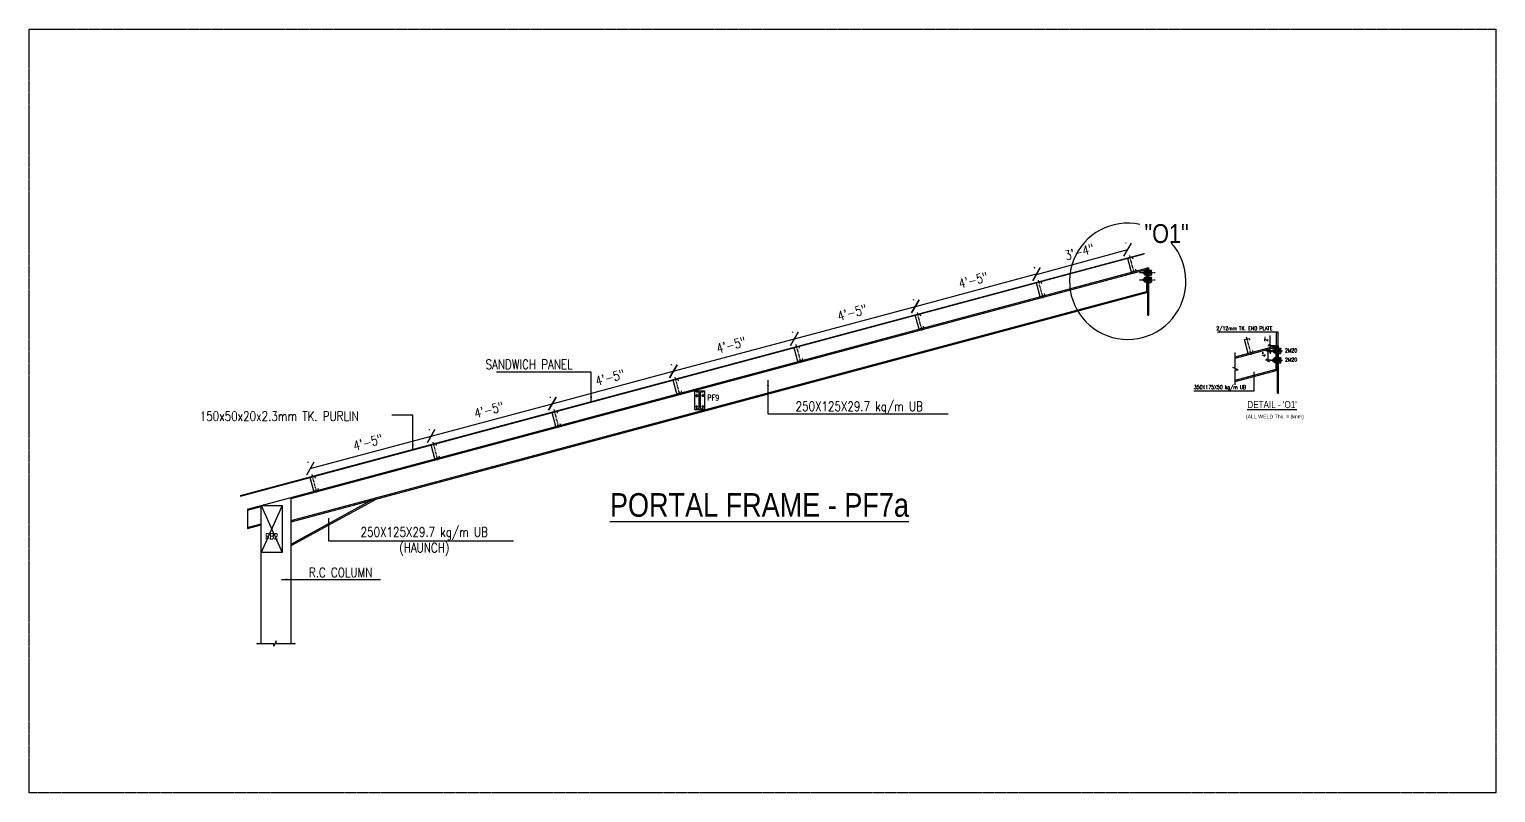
# Model space of a CAD drawing. Extents: x -95606 to 113309, y -42160 to -940.
# Drawn here: x 101499 to 102120, y -24447 to -24123 of the extents above; entities that cross this region are included whole.
import ezdxf

# ---------------------------------------------------------------- set-up
doc = ezdxf.new("R2010")
doc.units = 0
doc.header["$LTSCALE"] = 0.02
doc.header["$MEASUREMENT"] = 0
doc.header["$PDMODE"] = 3
doc.header["$PDSIZE"] = -2
for name, pattern in [('CENTER', [50.8, 31.75, -6.35, 6.35, -6.35]), ('CENTERX2', [101.6, 63.5, -12.7, 12.7, -12.7]), ('DASHEDX2', [1.5, 1, -0.5])]:
    doc.linetypes.add(name, pattern=pattern)
doc.layers.get('0').update_dxf_attribs({"linetype": 'CONTINUOUS'})
doc.layers.get('DEFPOINTS').update_dxf_attribs({"linetype": 'CONTINUOUS'})
for name, color, linetype in [('A-5T', 4, 'CONTINUOUS'), ('A-DIM', 1, 'CONTINUOUS'), ('A-GRID', 7, 'CENTERX2'), ('A-OL', 2, 'CONTINUOUS'), ('A-P FRAME', 4, 'CONTINUOUS'), ('dimentions', 8, 'CONTINUOUS'), ('EXLINE', 33, 'CONTINUOUS'), ('GUSSET', 1, 'CONTINUOUS'), ('OL', 2, 'CONTINUOUS'), ('S-DIM', 7, 'CONTINUOUS'), ('S-TXT', 2, 'CONTINUOUS'), ('ST', 131, 'CONTINUOUS')]:
    doc.layers.add(name, color=color, linetype=linetype)
doc.styles.add('ROMANS', font='romans.shx', dxfattribs={"width": 0.8})
doc.styles.get("Standard").update_dxf_attribs({"font": 'ISOCP'})
doc.styles.add('style9', font='romans.shx', dxfattribs={"width": 0.8, "height": 4})
doc.styles.add('T25-500', font='romans.shx', dxfattribs={"height": 125})
doc.dimstyles.new('DA16', dxfattribs={"dimscale": 16, "dimtxt": 0.1, "dimasz": 0.09375, "dimexe": 0, "dimexo": 0, "dimgap": 0.03125, "dimtad": 1, "dimdec": 0, "dimzin": 7, "dimdsep": 46, "dimlunit": 4, "dimtxsty": 'ROMANS', "dimcen": 0.09375, "dimclrd": 1, "dimclre": 1, "dimclrt": 2, "dimadec": 0, "dimazin": 0, "dimtfac": 0.03125, "dimtdec": 4, "dimtofl": 0, "dimtmove": 0, "dimatfit": 3, "dimfxl": 1, "dimfrac": 2, "dimtolj": 1, "dimtzin": 0, "dimarcsym": 0})
doc.dimstyles.new('TEXT-14', dxfattribs={"dimtxt": 4, "dimasz": 4.5, "dimexe": 3, "dimexo": 6, "dimgap": 2, "dimtad": 1, "dimdec": 0, "dimrnd": 0.5, "dimzin": 1, "dimdsep": 46, "dimlunit": 4, "dimtxsty": 'style9', "dimblk": 'OBLIQUE', "dimcen": 72.09, "dimclrd": 1, "dimclre": 1, "dimclrt": 2, "dimadec": 0, "dimazin": 0, "dimtfac": 1, "dimtdec": 0, "dimtofl": 0, "dimtmove": 0, "dimatfit": 3, "dimfxl": 1, "dimfrac": 2, "dimtolj": 1, "dimtzin": 0, "dimlwd": -1, "dimarcsym": 0})
doc.dimstyles.new('TK16', dxfattribs={"dimscale": 16, "dimtxt": 0.09375, "dimasz": 0.04, "dimexe": 0.0625, "dimexo": 0.015625, "dimgap": 0.046875, "dimtad": 1, "dimdec": 1, "dimzin": 11, "dimdsep": 46, "dimlunit": 4, "dimtxsty": 'ROMANS', "dimblk1": 'TK1', "dimblk2": 'TK1', "dimsah": 1, "dimcen": 0.09375, "dimclrd": 1, "dimclre": 1, "dimclrt": 2, "dimadec": 0, "dimazin": 0, "dimtfac": 1, "dimtofl": 0, "dimtmove": 0, "dimatfit": 3, "dimldrblk": 'TK1', "dimfxl": 1, "dimfrac": 2, "dimtolj": 1, "dimtzin": 9, "dimarcsym": 0})

# ---------------------------------------------------------------- blocks, each defined once
blk = doc.blocks.new('A$C6334769A')
at = {"layer": 'GUSSET'}
h = blk.add_hatch(dxfattribs=at)
h.set_pattern_fill('LINE', color=8, scale=33, angle=-90, style=0)
h.set_pattern_definition([(90, (48431.668, -199664.318), (4.125, 2e-16), [])])
edge = h.paths.add_edge_path()
edge.add_line((13, 8), (26, 8))
edge.add_ellipse((26, 2), major_axis=(4.24, -4.24), ratio=1, start_angle=45, end_angle=135, ccw=False)
edge.add_line((32, 2), (32, 0))
edge.add_line((32, 0), (32, -2))
edge.add_ellipse((26, -2), major_axis=(4.24, 4.24), ratio=1, start_angle=225, end_angle=315, ccw=False)
edge.add_line((26, -8), (19, -8))
edge.add_line((19, -8), (13, -8))
edge.add_ellipse((13, -2), major_axis=(4.24, -4.24), ratio=1, start_angle=315, end_angle=405)
edge.add_line((19, -2), (19, 0))
edge.add_line((19, 0), (19, 2))
edge.add_ellipse((13, 2), major_axis=(4.24, -4.24), ratio=1, start_angle=45, end_angle=135)
at = {"layer": 'A-OL', "color": 1}
for p, q in [((2, 23), (0, 23)), ((0, 23), (0, -24)), ((2, -24), (2, 23)), ((2, -24), (0, -24))]:
    blk.add_line(p, q, dxfattribs=at)
at = {"layer": 'OL', "linetype": 'DASHEDX2'}
for p, q in [((0, 8), (-16, 8)), ((0, -8), (-16, -8))]:
    blk.add_line(p, q, dxfattribs=at)
at = {"layer": 'OL'}
blk.add_line((24, -8), (2, -8), dxfattribs=at)
for points in [[(2, 22), (11, 22, -0.414214), (17, 16), (17, 18)], [(2, 8), (11, 8, 0.414214), (17, 14), (17, 18)], [(19, 0), (19, 2, 0.414214), (13, 8), (6, 8)], [(32, 0), (32, 2, 0.414214), (26, 8), (11, 8)], [(19, 0), (19, -2, -0.414214), (13, -8), (11, -8)], [(32, 0), (32, -2, -0.414214), (26, -8), (11, -8)], [(2, -8), (11, -8, -0.414214), (17, -14), (17, -13)], [(2, -22), (11, -22, 0.414214), (17, -16), (17, -13)]]:
    blk.add_lwpolyline(points, format="xyb", dxfattribs=at)
blk.add_lwpolyline([(21, -8), (20, -8), (2, -8)], dxfattribs=at)
blk = doc.blocks.new('A$C439C4E2A')
at = {"layer": 'A-OL', "color": 1}
for p, q in [((-2, 26), (0, 26)), ((-2, -27), (-2, 26)), ((0, 26), (0, -27)), ((-2, -27), (0, -27))]:
    blk.add_line(p, q, dxfattribs=at)
at = {"layer": 'OL', "linetype": 'DASHEDX2'}
for p, q in [((0, 8), (16, 8)), ((0, -8), (16, -8))]:
    blk.add_line(p, q, dxfattribs=at)
at = {"layer": 'OL'}
for points in [[(-23, 0), (-23, 2, -0.414214), (-17, 8), (-6, 8)], [(-23, 0), (-23, -2, 0.414214), (-17, -8), (-10, -8)], [(-2, 23), (-15, 23, 0.414214), (-21, 17), (-21, 16)], [(-2, 8), (-15, 8, -0.414214), (-21, 14), (-21, 16)], [(-2, -8), (-15, -8, 0.414214), (-21, -14), (-21, -16)], [(-2, -23), (-15, -23, -0.414214), (-21, -17), (-21, -16)]]:
    blk.add_lwpolyline(points, format="xyb", dxfattribs=at)
blk = doc.blocks.new('_Oblique')
at = {"color": 0, "linetype": 'ByBlock', "lineweight": -2}
blk.add_line((-0.5, -0.5), (0.5, 0.5), dxfattribs=at)
blk = doc.blocks.new('*D316')
at = {"layer": 'DEFPOINTS', "color": 0, "lineweight": -2, "transparency": 16777216}
for p in [(101964.4, -24216.45), (101965.3, -24219.74), (101926.67, -24230.28)]:
    blk.add_point(p, dxfattribs=at)
at = {"layer": 'dimentions', "color": 1, "transparency": 16777216}
blk.add_line((101925.77, -24226.99), (101964.4, -24216.45), dxfattribs=at)
at = {"layer": 'dimentions', "color": 1, "lineweight": -2, "transparency": 16777216}
for p, q in [((101963.72, -24213.95), (101963.61, -24213.55)), ((101925.09, -24224.5), (101924.98, -24224.1))]:
    blk.add_line(p, q, dxfattribs=at)
at = {"layer": 'dimentions', "color": 1, "transparency": 16777216, "xscale": 4.5, "yscale": 4.5, "zscale": 4.5}
for p, rotation in [((101964.4, -24216.45), 15.27038044098945), ((101925.77, -24226.99), 195.2703804409894)]:
    blk.add_blockref('_Oblique', p, dxfattribs=dict(at, rotation=rotation))
at = {"layer": 'dimentions', "color": 2, "transparency": 16777216, "insert": (101943.93, -24217.49), "char_height": 4, "attachment_point": 5, "rotation": 15.27038, "style": 'style9'}
blk.add_mtext('\\A1;3\'-4"', dxfattribs=at)
blk = doc.blocks.new('*D317')
at = {"layer": 'DEFPOINTS', "color": 0, "lineweight": -2, "transparency": 16777216}
for p in [(101669.35, -24295.49), (101670.24, -24298.8), (101618.96, -24312.54)]:
    blk.add_point(p, dxfattribs=at)
at = {"layer": 'dimentions', "color": 1, "lineweight": -2, "transparency": 16777216}
for p, q in [((101668.68, -24293), (101668.57, -24292.59)), ((101617.41, -24306.74), (101617.3, -24306.33))]:
    blk.add_line(p, q, dxfattribs=at)
at = {"layer": 'dimentions', "color": 1, "transparency": 16777216}
blk.add_line((101618.07, -24309.23), (101669.35, -24295.49), dxfattribs=at)
at = {"layer": 'dimentions', "color": 1, "transparency": 16777216, "xscale": 4.5, "yscale": 4.5, "zscale": 4.5}
for p, rotation in [((101669.35, -24295.49), 15.00000000018121), ((101618.07, -24309.23), 195.0000000001812)]:
    blk.add_blockref('_Oblique', p, dxfattribs=dict(at, rotation=rotation))
at = {"layer": 'dimentions', "color": 2, "transparency": 16777216, "insert": (101642.58, -24298.13), "char_height": 4, "attachment_point": 5, "rotation": 15, "style": 'style9'}
blk.add_mtext('\\A1;4\'-5"', dxfattribs=at)
blk = doc.blocks.new('*D318')
at = {"layer": 'DEFPOINTS', "color": 0, "lineweight": -2, "transparency": 16777216}
for p in [(101720.63, -24281.75), (101721.51, -24285.06), (101670.24, -24298.8)]:
    blk.add_point(p, dxfattribs=at)
at = {"layer": 'dimentions', "color": 1, "lineweight": -2, "transparency": 16777216}
for p, q in [((101719.96, -24279.26), (101719.85, -24278.85)), ((101668.68, -24293), (101668.57, -24292.59))]:
    blk.add_line(p, q, dxfattribs=at)
at = {"layer": 'dimentions', "color": 1, "transparency": 16777216}
blk.add_line((101669.35, -24295.49), (101720.63, -24281.75), dxfattribs=at)
at = {"layer": 'dimentions', "color": 1, "transparency": 16777216, "xscale": 4.5, "yscale": 4.5, "zscale": 4.5}
for p, rotation in [((101720.63, -24281.75), 15.00000000018121), ((101669.35, -24295.49), 195.0000000001812)]:
    blk.add_blockref('_Oblique', p, dxfattribs=dict(at, rotation=rotation))
at = {"layer": 'dimentions', "color": 2, "transparency": 16777216, "insert": (101693.85, -24284.39), "char_height": 4, "attachment_point": 5, "rotation": 15, "style": 'style9'}
blk.add_mtext('\\A1;4\'-5"', dxfattribs=at)
blk = doc.blocks.new('*D319')
at = {"layer": 'DEFPOINTS', "color": 0, "lineweight": -2, "transparency": 16777216}
for p in [(101771.9, -24268.01), (101772.79, -24271.32), (101721.51, -24285.06)]:
    blk.add_point(p, dxfattribs=at)
at = {"layer": 'dimentions', "color": 1, "transparency": 16777216}
blk.add_line((101720.63, -24281.75), (101771.9, -24268.01), dxfattribs=at)
at = {"layer": 'dimentions', "color": 1, "lineweight": -2, "transparency": 16777216}
for p, q in [((101771.24, -24265.52), (101771.13, -24265.11)), ((101719.96, -24279.26), (101719.85, -24278.85))]:
    blk.add_line(p, q, dxfattribs=at)
at = {"layer": 'dimentions', "color": 1, "transparency": 16777216, "xscale": 4.5, "yscale": 4.5, "zscale": 4.5}
for p, rotation in [((101771.9, -24268.01), 15.00000000018121), ((101720.63, -24281.75), 195.0000000001812)]:
    blk.add_blockref('_Oblique', p, dxfattribs=dict(at, rotation=rotation))
at = {"layer": 'dimentions', "color": 2, "transparency": 16777216, "insert": (101745.13, -24270.65), "char_height": 4, "attachment_point": 5, "rotation": 15, "style": 'style9'}
blk.add_mtext('\\A1;4\'-5"', dxfattribs=at)
blk = doc.blocks.new('*D320')
at = {"layer": 'DEFPOINTS', "color": 0, "lineweight": -2, "transparency": 16777216}
for p in [(101823.18, -24254.27), (101824.06, -24257.58), (101772.79, -24271.32)]:
    blk.add_point(p, dxfattribs=at)
at = {"layer": 'dimentions', "color": 1, "transparency": 16777216}
blk.add_line((101771.9, -24268.01), (101823.18, -24254.27), dxfattribs=at)
at = {"layer": 'dimentions', "color": 1, "lineweight": -2, "transparency": 16777216}
for p, q in [((101822.51, -24251.79), (101822.4, -24251.37)), ((101771.24, -24265.52), (101771.13, -24265.11))]:
    blk.add_line(p, q, dxfattribs=at)
at = {"layer": 'dimentions', "color": 1, "transparency": 16777216, "xscale": 4.5, "yscale": 4.5, "zscale": 4.5}
for p, rotation in [((101823.18, -24254.27), 15.00000000017714), ((101771.9, -24268.01), 195.0000000001771)]:
    blk.add_blockref('_Oblique', p, dxfattribs=dict(at, rotation=rotation))
at = {"layer": 'dimentions', "color": 2, "transparency": 16777216, "insert": (101796.41, -24256.91), "char_height": 4, "attachment_point": 5, "rotation": 15, "style": 'style9'}
blk.add_mtext('\\A1;4\'-5"', dxfattribs=at)
blk = doc.blocks.new('*D321')
at = {"layer": 'DEFPOINTS', "color": 0, "lineweight": -2, "transparency": 16777216}
for p in [(101874.45, -24240.53), (101875.34, -24243.84), (101824.06, -24257.58)]:
    blk.add_point(p, dxfattribs=at)
at = {"layer": 'dimentions', "color": 1, "transparency": 16777216}
blk.add_line((101823.18, -24254.27), (101874.45, -24240.53), dxfattribs=at)
at = {"layer": 'dimentions', "color": 1, "lineweight": -2, "transparency": 16777216}
for p, q in [((101873.79, -24238.05), (101873.68, -24237.63)), ((101822.51, -24251.79), (101822.4, -24251.37))]:
    blk.add_line(p, q, dxfattribs=at)
at = {"layer": 'dimentions', "color": 1, "transparency": 16777216, "xscale": 4.5, "yscale": 4.5, "zscale": 4.5}
for p, rotation in [((101874.45, -24240.53), 15.00000000017714), ((101823.18, -24254.27), 195.0000000001771)]:
    blk.add_blockref('_Oblique', p, dxfattribs=dict(at, rotation=rotation))
at = {"layer": 'dimentions', "color": 2, "transparency": 16777216, "insert": (101847.68, -24243.17), "char_height": 4, "attachment_point": 5, "rotation": 15, "style": 'style9'}
blk.add_mtext('\\A1;4\'-5"', dxfattribs=at)
blk = doc.blocks.new('*D322')
at = {"layer": 'DEFPOINTS', "color": 0, "lineweight": -2, "transparency": 16777216}
for p in [(101925.73, -24226.79), (101926.62, -24230.1), (101875.34, -24243.84)]:
    blk.add_point(p, dxfattribs=at)
at = {"layer": 'dimentions', "color": 1, "lineweight": -2, "transparency": 16777216}
for p, q in [((101925.06, -24224.31), (101924.95, -24223.89)), ((101873.79, -24238.05), (101873.68, -24237.63))]:
    blk.add_line(p, q, dxfattribs=at)
at = {"layer": 'dimentions', "color": 1, "transparency": 16777216}
blk.add_line((101874.45, -24240.53), (101925.73, -24226.79), dxfattribs=at)
at = {"layer": 'dimentions', "color": 1, "transparency": 16777216, "xscale": 4.5, "yscale": 4.5, "zscale": 4.5}
for p, rotation in [((101925.73, -24226.79), 15.00000000018121), ((101874.45, -24240.53), 195.0000000001812)]:
    blk.add_blockref('_Oblique', p, dxfattribs=dict(at, rotation=rotation))
at = {"layer": 'dimentions', "color": 2, "transparency": 16777216, "insert": (101898.96, -24229.43), "char_height": 4, "attachment_point": 5, "rotation": 15, "style": 'style9'}
blk.add_mtext('\\A1;4\'-5"', dxfattribs=at)
blk = doc.blocks.new('TK1')
at = {"color": 4, "linetype": 'Continuous'}
blk.add_line((-1, -1), (1, 1), dxfattribs=at)
at = {"color": 1, "linetype": 'ByBlock'}
blk.add_line((-1, 0), (1, 0), dxfattribs=at)
blk = doc.blocks.new('*D466')
at = {"layer": 'DEFPOINTS', "color": 0, "lineweight": -2, "transparency": 16777216}
for p in [(102024.71, -24259.34), (102027.31, -24257.28), (102027.31, -24259.34)]:
    blk.add_point(p, dxfattribs=at)
at = {"layer": 'ST', "color": 1, "lineweight": -2, "transparency": 16777216}
for p, q in [((102024.71, -24256.64), (102024.71, -24252.84)), ((102027.06, -24257.28), (102023.71, -24257.28)), ((102027.06, -24259.34), (102023.71, -24259.34)), ((102024.71, -24259.98), (102024.71, -24260.62))]:
    blk.add_line(p, q, dxfattribs=at)
at = {"layer": 'ST', "color": 1, "lineweight": -2, "transparency": 16777216, "xscale": 0.64, "yscale": 0.64, "zscale": 0.64}
for p, rotation in [((102024.71, -24257.28), 270), ((102024.71, -24259.34), 90)]:
    blk.add_blockref('TK1', p, dxfattribs=dict(at, rotation=rotation))
at = {"layer": 'ST', "color": 2, "transparency": 16777216, "insert": (102023.07, -24254.42), "char_height": 1.5, "attachment_point": 5, "rotation": 90, "style": 'ROMANS'}
blk.add_mtext('\\A1;2"', dxfattribs=at)
blk = doc.blocks.new('*D467')
at = {"layer": 'DEFPOINTS', "color": 0, "lineweight": -2, "transparency": 16777216}
for p in [(102025.39, -24259.34), (102023.78, -24263.33), (102025.39, -24263.33)]:
    blk.add_point(p, dxfattribs=at)
at = {"layer": 'ST', "color": 1, "lineweight": -2, "transparency": 16777216}
for p, q in [((102025.14, -24259.34), (102022.78, -24259.34)), ((102023.78, -24259.98), (102023.78, -24262.69)), ((102025.14, -24263.33), (102022.78, -24263.33))]:
    blk.add_line(p, q, dxfattribs=at)
at = {"layer": 'ST', "color": 1, "lineweight": -2, "transparency": 16777216, "xscale": 0.64, "yscale": 0.64, "zscale": 0.64}
for p, rotation in [((102023.78, -24259.34), 90), ((102023.78, -24263.33), 270)]:
    blk.add_blockref('TK1', p, dxfattribs=dict(at, rotation=rotation))
at = {"layer": 'ST', "color": 2, "transparency": 16777216, "insert": (102022.14, -24260.84), "char_height": 1.5, "attachment_point": 5, "rotation": 90, "style": 'ROMANS'}
blk.add_mtext('\\A1;4"', dxfattribs=at)

msp = doc.modelspace()

# ---------------------------------------------------------------- hatches: boundary and pattern name
at = {"layer": 'A-DIM', "ltscale": 2}
h = msp.add_hatch(dxfattribs=at)
h.set_pattern_fill('ANSI31', color=256, scale=2, angle=90, style=0)
h.set_pattern_definition([(135, (121712.45729, -29347.70685), (-0.1767766953, -0.1767766953), [])])
h.paths.add_polyline_path([(101972.925, -24224.184), (101972.445, -24224.184), (101972.445, -24226.352), (101972.925, -24226.352)])
h.paths.add_polyline_path([(101972.925, -24226.352), (101972.445, -24226.352), (101972.445, -24226.739), (101972.925, -24226.739)])
h.paths.add_polyline_path([(101972.925, -24226.739), (101972.445, -24226.739), (101972.445, -24227.136), (101972.925, -24227.136)])
h.paths.add_polyline_path([(101972.445, -24234.537), (101972.925, -24234.537), (101972.925, -24227.136), (101972.445, -24227.136)])
h = msp.add_hatch(dxfattribs=at)
h.set_pattern_fill('ANSI31', color=256, scale=2, style=0)
h.set_pattern_definition([(45, (121712.45729, -29347.70685), (-0.1767766953, 0.1767766953), [])])
h.paths.add_polyline_path([(101973.405, -24237.076), (101972.925, -24237.076), (101972.925, -24238.678), (101973.405, -24238.678)])
h.paths.add_polyline_path([(101973.405, -24236.678), (101972.925, -24236.678), (101972.925, -24237.076), (101973.405, -24237.076)])
h.paths.add_polyline_path([(101973.405, -24236.291), (101972.925, -24236.291), (101972.925, -24236.678), (101973.405, -24236.678)])
h.paths.add_polyline_path([(101973.405, -24235.381), (101973.405, -24227.136), (101972.925, -24227.136), (101972.925, -24236.291), (101973.405, -24236.291)])
h.paths.add_polyline_path([(101973.405, -24226.739), (101972.925, -24226.739), (101972.925, -24227.136), (101973.405, -24227.136)])
h.paths.add_polyline_path([(101973.405, -24226.352), (101972.925, -24226.352), (101972.925, -24226.739), (101973.405, -24226.739)])
h.paths.add_polyline_path([(101973.405, -24224.184), (101972.925, -24224.184), (101972.925, -24226.352), (101973.405, -24226.352)])
h.paths.add_polyline_path([(101972.925, -24244.184), (101973.405, -24244.184), (101973.405, -24238.678), (101972.925, -24238.678)])
h = msp.add_hatch(dxfattribs=at)
h.set_pattern_fill('ANSI31', color=256, scale=2, angle=90, style=0)
h.set_pattern_definition([(135, (121767.31895, -29380.8011), (-0.1767766953, -0.1767766953), [])])
h.paths.add_polyline_path([(102027.787, -24257.279), (102027.307, -24257.279), (102027.307, -24259.446), (102027.787, -24259.446)])
h.paths.add_polyline_path([(102027.787, -24259.446), (102027.307, -24259.446), (102027.307, -24259.833), (102027.787, -24259.833)])
h.paths.add_polyline_path([(102027.787, -24259.833), (102027.307, -24259.833), (102027.307, -24260.231), (102027.787, -24260.231)])
h.paths.add_polyline_path([(102027.307, -24267.631), (102027.787, -24267.631), (102027.787, -24260.231), (102027.307, -24260.231)])
h = msp.add_hatch(dxfattribs=at)
h.set_pattern_fill('ANSI31', color=256, scale=2, style=0)
h.set_pattern_definition([(45, (121767.31895, -29380.8011), (-0.1767766953, 0.1767766953), [])])
h.paths.add_polyline_path([(102028.267, -24270.17), (102027.787, -24270.17), (102027.787, -24271.772), (102028.267, -24271.772)])
h.paths.add_polyline_path([(102028.267, -24269.772), (102027.787, -24269.772), (102027.787, -24270.17), (102028.267, -24270.17)])
h.paths.add_polyline_path([(102028.267, -24269.385), (102027.787, -24269.385), (102027.787, -24269.772), (102028.267, -24269.772)])
h.paths.add_polyline_path([(102028.267, -24268.475), (102028.267, -24260.231), (102027.787, -24260.231), (102027.787, -24269.385), (102028.267, -24269.385)])
h.paths.add_polyline_path([(102028.267, -24259.833), (102027.787, -24259.833), (102027.787, -24260.231), (102028.267, -24260.231)])
h.paths.add_polyline_path([(102028.267, -24259.446), (102027.787, -24259.446), (102027.787, -24259.833), (102028.267, -24259.833)])
h.paths.add_polyline_path([(102028.267, -24257.279), (102027.787, -24257.279), (102027.787, -24259.446), (102028.267, -24259.446)])
h.paths.add_polyline_path([(102027.787, -24277.279), (102028.267, -24277.279), (102028.267, -24271.772), (102027.787, -24271.772)])

# ---------------------------------------------------------------- linework, layer by layer
for p, q in [((101972.445, -24234.537), (101972.445, -24224.184)), ((101972.445, -24224.184), (101973.405, -24224.184)), ((101972.925, -24244.184), (101972.925, -24224.184)), ((101973.405, -24244.184), (101973.405, -24224.184)), ((101609.996, -24321.949), (101972.925, -24224.702)), ((101610.01, -24331.262), (101972.925, -24234.019)), ((101972.445, -24234.537), (101972.925, -24234.537)), ((101972.925, -24244.184), (101973.405, -24244.184)), ((102009.925, -24262.454), (102027.307, -24257.796)), ((102027.307, -24267.631), (102027.307, -24257.279)), ((102027.307, -24257.279), (102028.267, -24257.279)), ((102027.787, -24277.279), (102027.787, -24257.279)), ((102028.267, -24277.279), (102028.267, -24257.279)), ((102009.925, -24271.771), (102027.307, -24267.114)), ((102027.307, -24267.631), (102027.787, -24267.631)), ((102027.787, -24277.279), (102028.267, -24277.279)), ((101610.01, -24341.305), (101643.977, -24322.673)), ((101591.596, -24326.879), (101597.268, -24325.359)), ((101591.596, -24334.126), (101597.268, -24332.606))]:
    msp.add_line(p, q, dxfattribs=at)
at = {"layer": 'A-DIM', "color": 4, "ltscale": 2}
msp.add_arc((101964.397, -24229.892), 24.629, 77.887283, 41.08143, dxfattribs=at)
at = {"layer": 'A-GRID'}
for p, q in [((101965.11, -24219.017), (101967.155, -24226.651)), ((101926.425, -24229.382), (101928.47, -24237.016)), ((101969.327, -24226.239), (101976.025, -24226.239)), ((101969.327, -24229.239), (101976.025, -24229.239)), ((101875.148, -24243.122), (101877.194, -24250.756)), ((102014.611, -24253.419), (102016.657, -24261.052)), ((101823.834, -24256.717), (101825.879, -24264.351)), ((102024.667, -24259.333), (102030.133, -24259.333)), ((102024.667, -24263.333), (102030.133, -24263.333)), ((101772.557, -24270.457), (101774.603, -24278.091)), ((101781.2, -24278.35), (101782.422, -24278.35)), ((101781.811, -24277.558), (101781.811, -24279.142)), ((101781.811, -24277.706), (101781.811, -24278.993)), ((101785.161, -24278.35), (101783.657, -24278.35)), ((101784.409, -24277.558), (101784.409, -24279.142)), ((101721.281, -24284.196), (101723.326, -24291.83)), ((101781.059, -24282.95), (101782.563, -24282.95)), ((101781.811, -24283.742), (101781.811, -24282.178)), ((101785.161, -24282.95), (101783.657, -24282.95)), ((101784.409, -24283.742), (101784.409, -24282.162)), ((101670.028, -24298.022), (101672.073, -24305.656)), ((101618.743, -24311.731), (101620.788, -24319.364))]:
    msp.add_line(p, q, dxfattribs=at)
at = {"layer": 'A-OL', "color": 1}
for points in [[(102009.925, -24273.812), (102009.925, -24267.4), (102011.194, -24267.4), (102008.97, -24266.437), (102009.925, -24266.437), (102009.925, -24260.082)], [(101611.832, -24383.545), (101603.706, -24383.545), (101603.706, -24382.238), (101602.743, -24384.452), (101602.743, -24383.497), (101595.373, -24383.497)]]:
    msp.add_lwpolyline(points, dxfattribs=at)
at = {"layer": 'A-P FRAME', "color": 2, "ltscale": 7}
for p, q in [((101972.042, -24225.852), (101973.808, -24225.852)), ((101972.042, -24226.636), (101973.808, -24226.636)), ((101972.042, -24228.852), (101973.808, -24228.852)), ((101972.042, -24229.636), (101973.808, -24229.636)), ((102026.904, -24258.946), (102028.669, -24258.946)), ((102026.904, -24259.731), (102028.669, -24259.731)), ((102026.926, -24262.936), (102028.691, -24262.936)), ((102026.926, -24263.731), (102028.691, -24263.731))]:
    msp.add_line(p, q, dxfattribs=at)
at = {"layer": 'A-P FRAME', "color": 3}
for points in [[(101967.684, -24224.76), (101967.891, -24225.533), (101965.959, -24226.051), (101964.385, -24220.178), (101966.317, -24219.66), (101966.524, -24220.433)], [(101928.999, -24235.126), (101929.206, -24235.899), (101927.274, -24236.416), (101925.701, -24230.543), (101927.633, -24230.026), (101927.84, -24230.799)], [(101877.723, -24248.865), (101877.93, -24249.638), (101875.998, -24250.156), (101874.424, -24244.283), (101876.356, -24243.765), (101876.563, -24244.538)], [(102017.186, -24259.162), (102017.393, -24259.935), (102015.461, -24260.453), (102013.887, -24254.58), (102015.819, -24254.062), (102016.026, -24254.835)], [(101826.446, -24262.605), (101826.653, -24263.378), (101824.722, -24263.895), (101823.148, -24258.022), (101825.08, -24257.505), (101825.287, -24258.278)], [(101775.17, -24276.344), (101775.377, -24277.117), (101773.445, -24277.635), (101771.872, -24271.762), (101773.803, -24271.244), (101774.01, -24272.017)], [(101723.894, -24290.084), (101724.101, -24290.857), (101722.169, -24291.374), (101720.595, -24285.501), (101722.527, -24284.984), (101722.734, -24285.756)], [(101672.617, -24303.823), (101672.824, -24304.596), (101670.892, -24305.114), (101669.319, -24299.241), (101671.251, -24298.723), (101671.458, -24299.496)], [(101621.341, -24317.563), (101621.548, -24318.335), (101619.616, -24318.853), (101618.043, -24312.98), (101619.974, -24312.463), (101620.181, -24313.235)]]:
    msp.add_lwpolyline(points, dxfattribs=at)
at = {"layer": 'A-P FRAME', "color": 3, "ltscale": 7}
msp.add_lwpolyline([(101781.61, -24276.35), (101784.61, -24276.35), (101784.61, -24276.47, -0.4142136), (101784.25, -24276.83), (101783.712, -24276.83, 0.4142136), (101783.352, -24277.19), (101783.352, -24283.51, 0.4142136), (101783.712, -24283.87), (101784.25, -24283.87, -0.4142136), (101784.61, -24284.23), (101784.61, -24284.35), (101781.61, -24284.35), (101781.61, -24284.23, -0.4142136), (101781.97, -24283.87), (101782.512, -24283.87, 0.4142136), (101782.872, -24283.51), (101782.872, -24277.19, 0.4142136), (101782.512, -24276.83), (101781.97, -24276.83, -0.4142136), (101781.61, -24276.47), (101781.61, -24276.35)], format="xyb", dxfattribs=at)
for centre in [(101781.811, -24278.35), (101784.409, -24278.35), (101781.811, -24282.95), (101784.409, -24282.95)]:
    msp.add_circle(centre, 0.32, dxfattribs=at)
at = {"layer": 'EXLINE', "color": 4}
for p, q in [((101588.601, -24320.673), (101971.402, -24218.102)), ((101588.601, -24320.869), (101971.402, -24218.298)), ((101971.402, -24218.102), (101971.402, -24218.298)), ((101588.601, -24320.673), (101588.601, -24320.869))]:
    msp.add_line(p, q, dxfattribs=at)
at = {"layer": 'EXLINE', "color": 2}
for p, q in [((101591.596, -24326.361), (101972.925, -24224.184)), ((101610.01, -24331.78), (101972.925, -24234.537)), ((102009.925, -24261.936), (102027.307, -24257.279)), ((102009.925, -24272.289), (102027.307, -24267.631)), ((101610.01, -24341.875), (101646.01, -24322.128)), ((101591.596, -24326.361), (101591.596, -24334.643)), ((101591.596, -24334.643), (101597.268, -24333.124))]:
    msp.add_line(p, q, dxfattribs=at)
at = {"layer": 'EXLINE', "ltscale": 2}
for p, q in [((101610.01, -24383.346), (101610.01, -24321.422)), ((101597.268, -24383.497), (101597.268, -24324.836)), ((101606.268, -24324.836), (101597.268, -24344.836)), ((101597.268, -24324.841), (101606.268, -24344.836))]:
    msp.add_line(p, q, dxfattribs=at)
msp.add_lwpolyline([(101606.268, -24324.836), (101606.268, -24344.836), (101597.268, -24344.836), (101597.268, -24324.836)], close=True, dxfattribs=at)
at = {"layer": 'S-TXT', "color": 5, "linetype": 'CENTER', "lineweight": -2}
msp.add_lwpolyline([(101499.122, -24123.151), (102120.264, -24123.151), (102120.264, -24446.534), (101499.122, -24446.534)], close=True, dxfattribs=at)
at = {"layer": 'ST', "color": 0}
msp.add_lwpolyline([(101781.054, -24276.35), (101785.089, -24276.35), (101785.089, -24284.35), (101781.054, -24284.35)], close=True, dxfattribs=at)

# ---------------------------------------------------------------- block references
at = {"layer": 'A-P FRAME', "color": 2, "ltscale": 7, "xscale": -0.04904493787201732, "yscale": 0.04904493787201732, "zscale": 0.04904493787201732}
for p in [(101972.445, -24226.239), (101972.445, -24229.239), (102027.307, -24259.333), (102027.307, -24263.333)]:
    msp.add_blockref('A$C6334769A', p, dxfattribs=at)
at = {"layer": 'OL', "xscale": -0.04904493787201732, "yscale": 0.04904493787201732, "zscale": 0.04904493787201732}
for p in [(101973.405, -24226.239), (101973.405, -24229.239), (102028.267, -24259.333), (102028.267, -24263.333)]:
    msp.add_blockref('A$C439C4E2A', p, dxfattribs=at)

# ---------------------------------------------------------------- texts
at = {"layer": 'A-5T'}
for s, insert, char_height, attachment_point in [('{\\fSwis721 Cn BT|b0|i0|c0|p34;\\C4;(ALL WELD Thk. = 8mm)}', (102014.432, -24286.415), 1.6, 1), ("{\\fSwis721 Cn BT|b0|i0|c0|p34;\\L\\C4;\\P\\pi-9.8065;\\H1.5x;DETAIL - 'O1'}", (102024.871, -24277.282), 2, 1), ('{\\fSwis721 Cn BT|b0|i0|c0|p34;\\L\\C4;PORTAL FRAME - PF7a}', (101808.402, -24319.646), 10, 2)]:
    msp.add_mtext(s, dxfattribs=dict(at, insert=insert, char_height=char_height, attachment_point=attachment_point))
at = {"layer": 'A-DIM', "color": 4, "ltscale": 2, "insert": (101971.494, -24213.787), "char_height": 8, "attachment_point": 7, "style": 'T25-500'}
msp.add_mtext('{\\fSwis721 Cn BT|b0|i0|c0|p34;"O1"}', dxfattribs=at)
at = {"layer": 'dimentions', "color": 2, "char_height": 4, "attachment_point": 5, "style": 'style9'}
for s, insert, width in [('SANDWICH PANEL ', (101710.825, -24265.092), 2568.13945), ('150x50x20x2.3mm TK. PURLIN', (101604.982, -24287.018), 2568.13945), ('R.C COLUMN', (101631.008, -24353.22), 104.19387)]:
    msp.add_mtext(s, dxfattribs=dict(at, insert=insert, width=width))
for s, insert in [('250X125X29.7 kg/m UB', (101850.67, -24283.524)), ('250X125X29.7 kg/m UB\\P(HAUNCH)', (101666.421, -24340.091))]:
    msp.add_mtext_dynamic_manual_height_columns(s, width=2568.13945, gutter_width=12.5, heights=[0], dxfattribs=dict(at, insert=insert))
at = {"layer": 'S-DIM', "color": 2, "char_height": 1.6, "attachment_point": 4, "style": 'ROMANS'}
for s, insert in [('2/12mm TK. END PLATE', (102001.963, -24250.091)), ('2M20', (102031.058, -24259.196)), ('2M20', (102031.058, -24263.098))]:
    msp.add_mtext(s, dxfattribs=dict(at, insert=insert))
at = {"layer": 'S-DIM', "color": 2, "insert": (101992.418, -24274.992), "char_height": 1.6, "attachment_point": 4, "style": 'ROMANS'}
msp.add_mtext_dynamic_manual_height_columns('350X175X50 kg/m UB', width=2568.13945, gutter_width=12.5, heights=[0], dxfattribs=at)
at = {"layer": 'S-DIM', "color": 2, "char_height": 2.4, "width": 2568.13945, "attachment_point": 4, "style": 'ROMANS'}
for s, insert in [('PF9', (101786.292, -24279.199)), ('RB2', (101599.127, -24337.924))]:
    msp.add_mtext(s, dxfattribs=dict(at, insert=insert))

# ---------------------------------------------------------------- dimensions: what is measured, and where the dimension line sits
at = {"layer": 'dimentions'}
for p1, p2, distance, override, picture, middle in [((101926.667, -24230.285), (101965.302, -24219.737), 3.411, {"dimfxl": 0.09375}, '*D316', (101943.932, -24217.494)), ((101875.341, -24243.842), (101926.618, -24230.102), 3.426, {"dimdec": 0, "dimfxl": 0.09375}, '*D322', (101898.959, -24229.43)), ((101824.065, -24257.581), (101875.341, -24243.842), 3.426, {"dimdec": 0, "dimfxl": 0.09375}, '*D321', (101847.682, -24243.17)), ((101772.789, -24271.32), (101824.065, -24257.581), 3.426, {"dimdec": 0, "dimfxl": 0.09375}, '*D320', (101796.406, -24256.909)), ((101721.512, -24285.06), (101772.789, -24271.32), 3.426, {"dimdec": 0, "dimfxl": 0.09375}, '*D319', (101745.13, -24270.649)), ((101670.236, -24298.799), (101721.512, -24285.06), 3.426, {"dimdec": 0, "dimfxl": 0.09375}, '*D318', (101693.853, -24284.388)), ((101618.96, -24312.539), (101670.236, -24298.799), 3.426, {"dimdec": 0, "dimfxl": 0.09375}, '*D317', (101642.577, -24298.128))]:
    dim = msp.add_aligned_dim(p1=p1, p2=p2, distance=distance, dimstyle='TEXT-14', override=override, dxfattribs=at)
    dim.commit()
    dim.dimension.update_dxf_attribs({"geometry": picture, "text_midpoint": middle})
at = {"layer": 'ST', "color": 0}
for base, p1, p2, picture, middle in [((102024.715, -24259.339), (102027.307, -24257.279), (102027.307, -24259.339), '*D466', (102024.715, -24254.42)), ((102023.78, -24263.333), (102025.386, -24259.339), (102025.386, -24263.333), '*D467', (102023.78, -24260.836))]:
    dim = msp.add_linear_dim(base=base, p1=p1, p2=p2, angle=90, dimstyle='TK16', override={"dimfxl": 1.25, "dimfxlon": 1}, dxfattribs=at)
    dim.commit()
    dim.dimension.update_dxf_attribs({"geometry": picture, "text_midpoint": middle, "dimtype": 160})

# ---------------------------------------------------------------- leaders
at = {"layer": 'dimentions'}
for points in [[(102028.169, -24257.406), (102028.169, -24251.47), (102002.395, -24251.47)], [(102027.44, -24257.421), (102027.44, -24251.47), (102009.777, -24251.47)], [(102017.766, -24268.287), (102017.766, -24276.479), (101992.368, -24276.479)]]:
    msp.add_leader(points, dimstyle='DA16', override={"dimtad": 0}, dxfattribs=at)
at = {"layer": 'S-DIM', "color": 2}
for points in [[(101737.124, -24281.072), (101737.124, -24268.39), (101697.068, -24268.39)], [(101812.001, -24271.748), (101812.001, -24286.106), (101888.377, -24286.106)], [(101661.564, -24301.52), (101661.564, -24286.651), (101652.61, -24286.651)], [(101625.916, -24330.204), (101625.916, -24339.782), (101704.284, -24339.782)], [(101605.9, -24356.263), (101647.941, -24356.263)]]:
    msp.add_leader(points, dimstyle='TEXT-14', override={"dimasz": 2.5}, dxfattribs=at)

doc.saveas('drawing.dxf')
